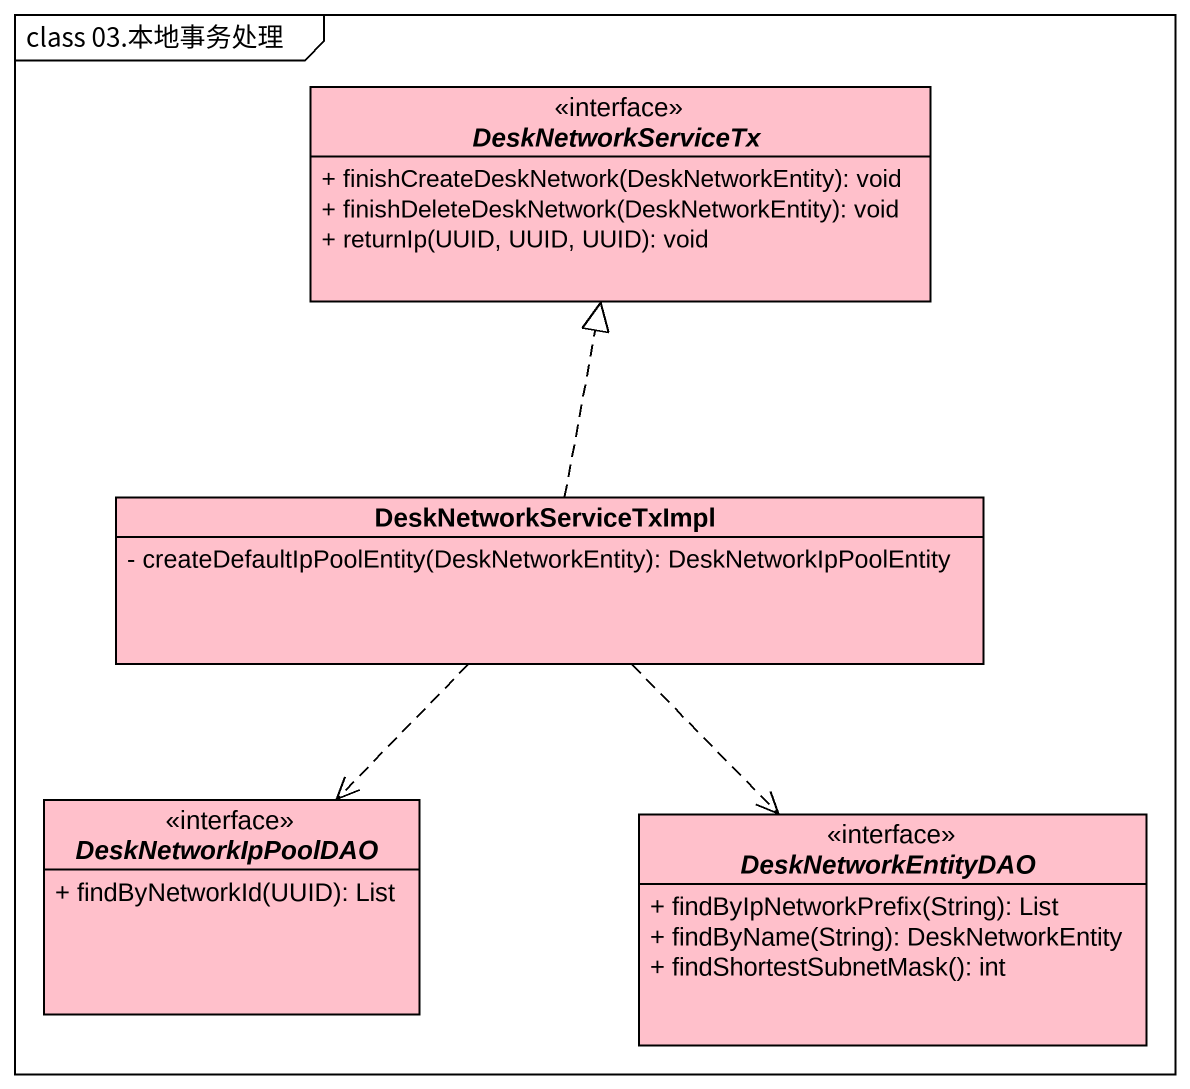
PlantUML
@startuml
mainframe class 03.本地事务处理
hide circle
hide empty members
skinparam classAttributeIconSize 0
interface DeskNetworkServiceTx <<interface>> #FFC0CB {
  + finishCreateDeskNetwork(DeskNetworkEntity): void
  + finishDeleteDeskNetwork(DeskNetworkEntity): void
  + returnIp(UUID, UUID, UUID): void
}
class DeskNetworkServiceTxImpl #FFC0CB {
  - createDefaultIpPoolEntity(DeskNetworkEntity): DeskNetworkIpPoolEntity
}
interface DeskNetworkIpPoolDAO <<interface>> #FFC0CB {
  + findByNetworkId(UUID): List
}
interface DeskNetworkEntityDAO <<interface>> #FFC0CB {
  + findByIpNetworkPrefix(String): List
  + findByName(String): DeskNetworkEntity
  + findShortestSubnetMask(): int
}
DeskNetworkServiceTxImpl .up.|> DeskNetworkServiceTx
DeskNetworkServiceTxImpl ..> DeskNetworkIpPoolDAO
DeskNetworkServiceTxImpl ..> DeskNetworkEntityDAO
@enduml
